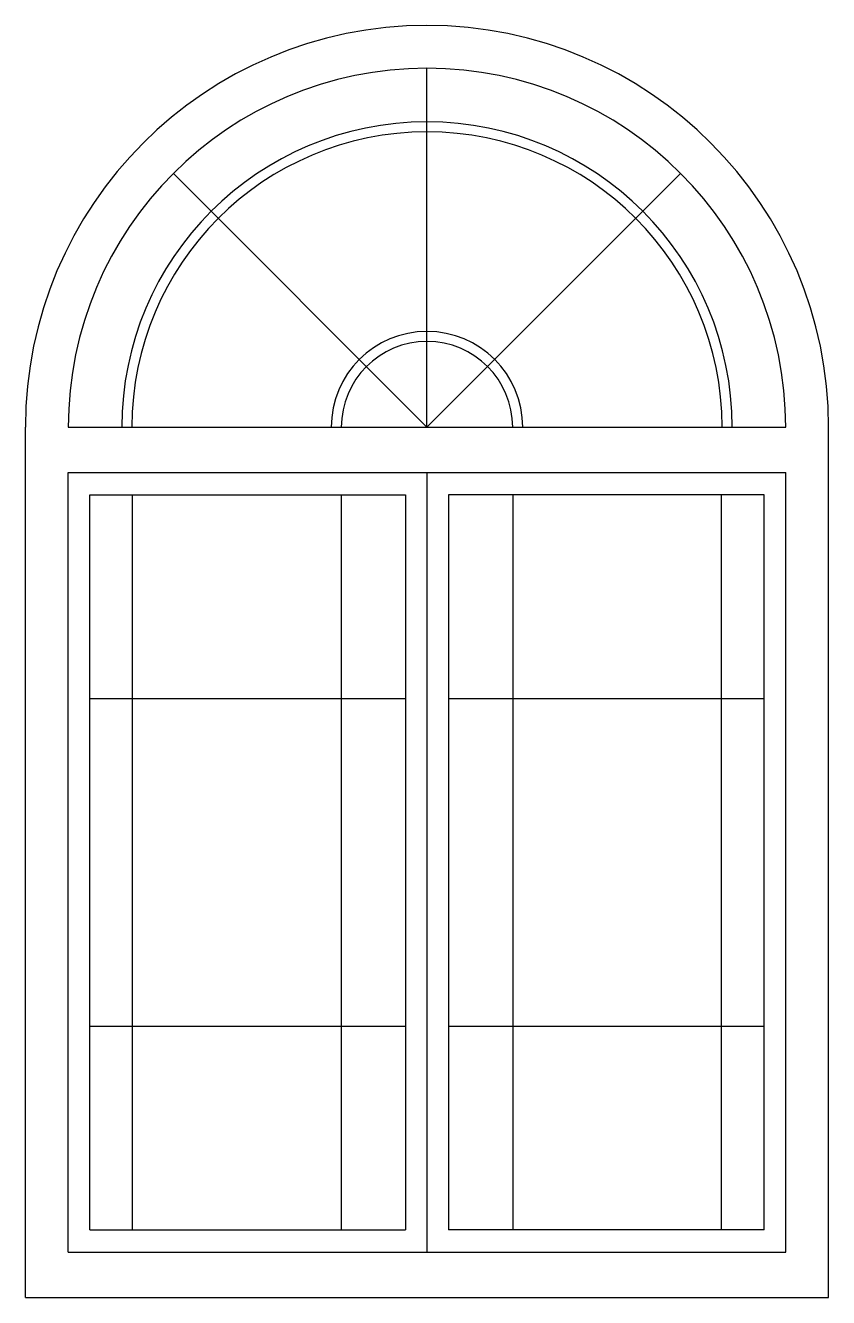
# Model space of a CAD drawing. Header units: millimetres. Extents: x 0 to 1200, y 0 to 1900.
import ezdxf

# ---------------------------------------------------------------- set-up
doc = ezdxf.new("R2010")
doc.units = ezdxf.units.MM

msp = doc.modelspace()

# ---------------------------------------------------------------- linework, layer by layer
for p, q in [((600, 1300), (600, 1836)), ((600, 1300), (221, 1679)), ((600, 1300), (979, 1679)), ((0, 0), (0, 1300)), ((64, 1300), (1136, 1300)), ((1200, 0), (1200, 1300)), ((64, 67.6), (64, 1232.4)), ((64, 1232.4), (1136, 1232.4)), ((600, 1232.4), (600, 67.6)), ((1136, 67.6), (1136, 1232.4)), ((96, 101.3), (96, 1198.7)), ((96, 1198.7), (568, 1198.7)), ((160, 101.3), (160, 1198.7)), ((472, 1198.7), (472, 101.3)), ((568, 1198.7), (568, 101.3)), ((1104, 1198.7), (632, 1198.7)), ((632, 1198.7), (632, 101.3)), ((728, 1198.7), (728, 101.3)), ((1040, 101.3), (1040, 1198.7)), ((1104, 101.3), (1104, 1198.7)), ((96, 894.7), (568, 894.7)), ((632, 894.7), (1104, 894.7)), ((96, 405.3), (568, 405.3)), ((632, 405.3), (1104, 405.3)), ((96, 101.3), (568, 101.3)), ((1104, 101.3), (632, 101.3)), ((64, 67.6), (1136, 67.6)), ((0, 0), (1200, 0))]:
    msp.add_line(p, q)
for radius in [600, 536, 456, 441, 143, 128]:
    msp.add_arc((600, 1300), radius, 0, 180)

doc.saveas('drawing.dxf')
